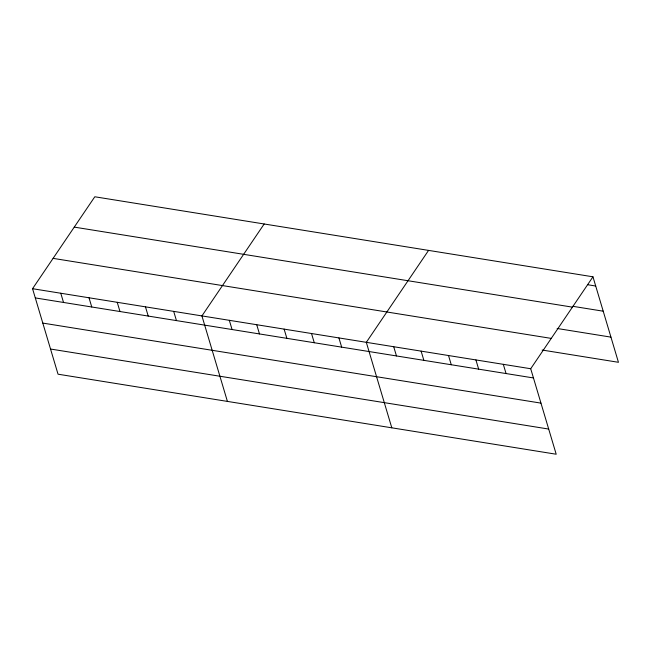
<?xml version="1.0" encoding="UTF-8"?>
<svg xmlns="http://www.w3.org/2000/svg" width="651" height="651" viewBox="0 0 651 651"><rect width="100%" height="100%" fill="white"/><g stroke="black" fill="none" stroke-linecap="round" stroke-linejoin="round"><path stroke-width="0.98" d="M592.963 276.805L530.711 368.735L556.198 454.227L58.037 374.195L32.55 288.702L94.802 196.773L592.963 276.805L618.45 362.298L542.128 350.035M264.176 223.985L201.924 315.914L227.411 401.407M428.57 250.391L366.318 342.328L391.804 427.821M587.886 284.764L595.714 286.025M572.88 306.32L603.217 311.194M74.263 227.109L572.424 307.142M557.126 328.478L610.947 337.128M53.097 258.366L551.259 338.398M32.55 288.702L530.711 368.735M35.3 297.922L533.462 377.954M42.803 323.091L540.965 403.124M50.534 349.026L548.695 429.058M503.313 364.332L506.063 373.552M475.914 359.93L478.664 369.15M448.515 355.536L451.265 364.747M421.116 351.133L423.866 360.345M393.717 346.731L396.467 355.942M338.919 337.926L341.669 347.138M311.52 333.524L314.27 342.735M284.121 329.121L286.871 338.333M256.722 324.719L259.472 333.93M229.323 320.316L232.073 329.536M173.695 311.381L176.445 320.593M145.466 306.841L148.216 316.06M117.237 302.308L119.987 311.528M89.008 297.776L91.758 306.987M60.779 293.235L63.529 302.455"/></g></svg>
